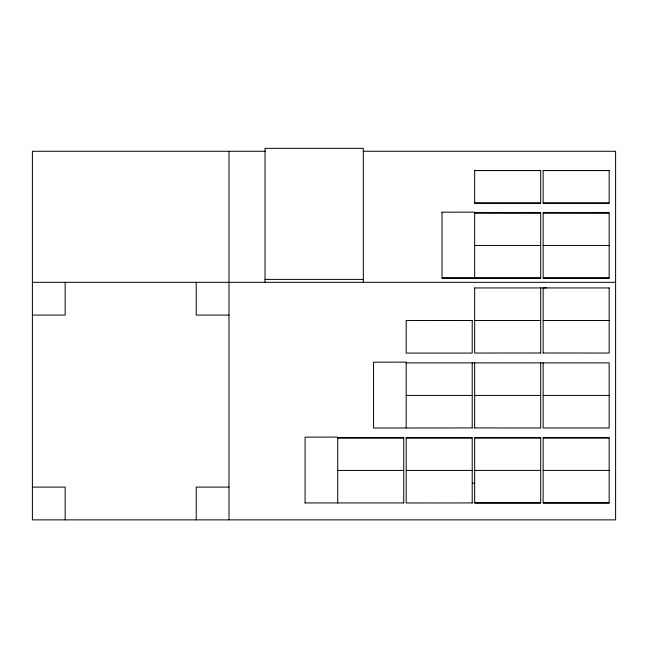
<?xml version="1.0" encoding="UTF-8"?>
<svg xmlns="http://www.w3.org/2000/svg" width="648" height="648" viewBox="0 0 648 648"><rect width="100%" height="100%" fill="white"/><g stroke="black" fill="none" stroke-linecap="round" stroke-linejoin="round"><path stroke-width="0.97" d="M265.348 151.276L32.4 151.276L32.4 519.866L615.6 519.866L615.6 151.276L363.317 151.276M474.66 170.562L540.683 170.562M543.137 170.562L609.16 170.562M474.66 203.075L540.683 203.075L540.683 170.521L474.66 170.521L474.66 203.116L540.683 203.116M543.137 203.075L609.16 203.075L609.16 170.521L543.137 170.521L543.137 203.116L609.16 203.116M442.025 212.196L474.66 212.147L474.66 278.057M540.683 212.9L474.66 212.9L540.683 212.949L540.683 278.057L442.025 278.057L442.025 212.147M543.137 212.9L609.16 212.9L609.16 278.057L543.137 278.057L543.137 212.9L609.16 212.949M474.66 245.454L540.683 245.454M543.137 245.454L609.16 245.454M442.025 278.016L540.683 278.016M543.137 278.016L609.16 278.016M265.024 279.401L363.317 279.401M32.4 282.326L615.6 282.326M543.956 287.842L546.418 287.842M474.66 287.939L609.16 287.939M32.4 315.09L65.165 315.09L65.165 282.326M228.987 315.09L196.223 315.09L196.223 282.326M472.206 320.525L406.183 320.476L406.183 353.071L472.206 353.071L472.206 320.476M474.66 320.485L540.683 320.485M543.137 320.485L609.16 320.485M540.683 352.99L474.66 353.039L474.66 287.89M543.137 352.99L609.16 353.039L609.16 287.89M406.183 362.88L609.16 362.88L609.16 427.98L543.137 427.98L543.137 362.831M406.183 395.426L472.206 395.426M474.66 395.426L540.683 395.426M543.137 395.426L609.16 395.434M406.183 428.02L406.183 362.127L373.548 362.175L373.548 428.02L472.206 427.931M474.66 427.931L540.683 427.98L540.683 362.831M337.705 437.837L403.728 437.837L403.728 502.986M337.705 437.886L403.728 437.886M406.183 437.886L472.206 437.886M474.66 437.862L540.683 437.862M543.137 437.862L609.16 437.862M337.705 470.432L403.728 470.432M406.183 470.432L472.206 470.432M474.66 470.408L540.683 470.408M543.137 470.408L609.16 470.408M472.206 483.222L474.66 483.222M32.4 487.102L65.165 487.102L65.165 519.866M228.987 487.102L196.223 487.102L196.223 519.866M474.66 502.913L540.683 502.913L540.683 437.813L474.66 437.813L474.66 502.961L540.683 502.961M543.137 502.913L609.16 502.913L609.16 437.813L543.137 437.813L543.137 502.961L609.16 502.961M305.078 502.937L403.728 502.937M472.206 502.937L406.183 502.986L406.183 437.837L472.206 437.837L472.206 502.986M543.137 287.89L543.137 353.039M540.683 287.89L540.683 353.039M474.66 362.831L474.66 427.98M472.206 362.831L472.206 427.98M363.317 282.326L363.317 148.343L265.024 148.343L265.024 282.326M337.705 502.986L337.705 437.084L305.078 437.133L305.078 502.986M228.987 151.276L228.987 519.866"/></g></svg>
